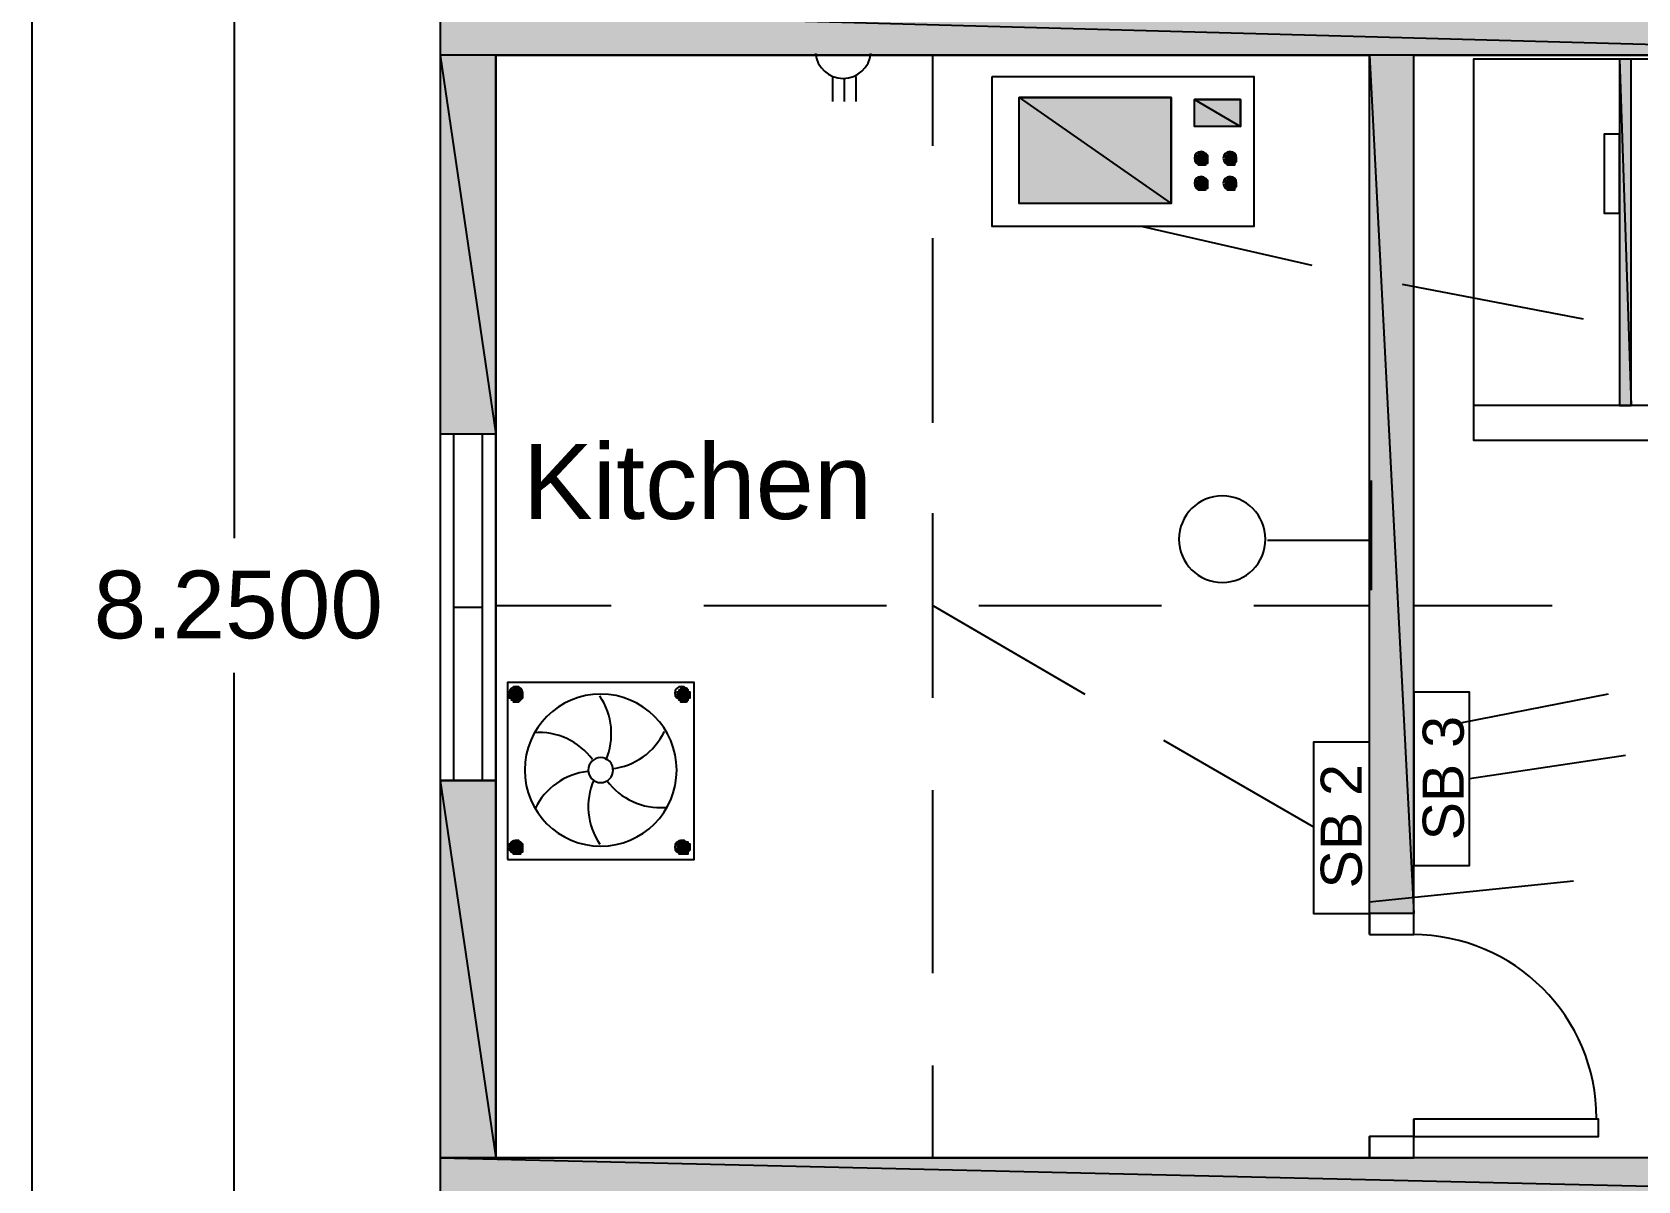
# Model space of a CAD drawing. Header units: millimetres. Extents: x 68 to 342, y 10 to 204.
# Drawn here: x 68.19 to 103.52, y 44.83 to 70.1 of the extents above; entities that cross this region are included whole.
import ezdxf

# ---------------------------------------------------------------- set-up
doc = ezdxf.new("R2010")
doc.units = ezdxf.units.MM
doc.styles.add('Arial$001H0', font='arial.ttf')

msp = doc.modelspace()

# ---------------------------------------------------------------- hatches: boundary and pattern name
at = {"true_color": 0x000008}
h = msp.add_hatch(color=8, dxfattribs=at)
h.paths.add_polyline_path([(112.513, 70.567), (77.164, 70.567), (112.513, 69.593)])
h.paths.add_polyline_path([(77.164, 70.567), (112.513, 69.593), (77.164, 69.593)])
h = msp.add_hatch(color=8, dxfattribs=at)
h.paths.add_polyline_path([(78.392, 69.593), (77.164, 69.593), (78.392, 61.254)])
h.paths.add_polyline_path([(77.164, 69.593), (78.392, 61.254), (77.164, 61.254)])
h = msp.add_hatch(color=8, dxfattribs=at)
h.paths.add_polyline_path([(98.585, 69.593), (97.611, 69.593), (98.585, 50.713)])
h.paths.add_polyline_path([(97.611, 69.593), (98.585, 50.713), (97.611, 50.713)])
at = {"true_color": 0x000007}
h = msp.add_hatch(color=7, dxfattribs=at)
h.paths.add_polyline_path([(103.369, 69.509), (103.115, 69.509), (103.369, 61.889)])
h.paths.add_polyline_path([(103.115, 69.509), (103.369, 61.889), (103.115, 61.889)])
h = msp.add_hatch(color=7, dxfattribs=at)
h.paths.add_polyline_path([(93.251, 68.662), (89.907, 68.662), (93.251, 66.334)])
h.paths.add_polyline_path([(89.907, 68.662), (93.251, 66.334), (89.907, 66.334)])
h = msp.add_hatch(color=7, dxfattribs=at)
h.paths.add_polyline_path([(94.775, 68.62), (93.759, 68.62), (94.775, 68.027)])
h.paths.add_polyline_path([(93.759, 68.62), (94.775, 68.027), (93.759, 68.027)])
h = msp.add_hatch(color=7, dxfattribs=at)
h.paths.add_polyline_path([(94.013, 67.392), (93.844, 67.392), (94.055, 67.392)])
h.paths.add_polyline_path([(93.844, 67.392), (94.055, 67.392), (93.801, 67.392)])
h = msp.add_hatch(color=7, dxfattribs=at)
h.paths.add_polyline_path([(94.055, 67.392), (93.801, 67.392), (94.055, 67.35)])
h.paths.add_polyline_path([(93.801, 67.392), (94.055, 67.35), (93.801, 67.35)])
h = msp.add_hatch(color=7, dxfattribs=at)
h.paths.add_polyline_path([(94.055, 67.35), (93.801, 67.35), (94.055, 67.307)])
h.paths.add_polyline_path([(93.801, 67.35), (94.055, 67.307), (93.801, 67.307)])
h = msp.add_hatch(color=7, dxfattribs=at)
h.paths.add_polyline_path([(94.055, 67.307), (93.801, 67.307), (94.055, 67.265)])
h.paths.add_polyline_path([(93.801, 67.307), (94.055, 67.265), (93.801, 67.265)])
h = msp.add_hatch(color=7, dxfattribs=at)
h.paths.add_polyline_path([(94.055, 67.265), (93.801, 67.265), (94.055, 67.223)])
h.paths.add_polyline_path([(93.801, 67.265), (94.055, 67.223), (93.801, 67.223)])
h = msp.add_hatch(color=7, dxfattribs=at)
h.paths.add_polyline_path([(94.055, 67.223), (93.801, 67.223), (94.013, 67.223)])
h.paths.add_polyline_path([(93.801, 67.223), (94.013, 67.223), (93.844, 67.223)])
h = msp.add_hatch(color=7, dxfattribs=at)
h.paths.add_polyline_path([(93.971, 67.434), (93.886, 67.434)])
h.paths.add_polyline_path([(93.886, 67.434), (93.971, 67.434), (93.844, 67.434)])
h = msp.add_hatch(color=7, dxfattribs=at)
h.paths.add_polyline_path([(93.971, 67.434), (93.844, 67.434), (94.013, 67.392)])
h.paths.add_polyline_path([(93.844, 67.434), (94.013, 67.392), (93.844, 67.392)])
h = msp.add_hatch(color=7, dxfattribs=at)
h.paths.add_polyline_path([(94.013, 67.223), (93.844, 67.223), (94.013, 67.18)])
h.paths.add_polyline_path([(93.844, 67.223), (94.013, 67.18), (93.844, 67.18)])
h = msp.add_hatch(color=7, dxfattribs=at)
h.paths.add_polyline_path([(93.971, 67.18), (93.844, 67.18)])
h.paths.add_polyline_path([(93.971, 67.18), (93.844, 67.18), (94.013, 67.18)])
h = msp.add_hatch(color=7, dxfattribs=at)
h.paths.add_polyline_path([(93.971, 67.18), (93.844, 67.18)])
h.paths.add_polyline_path([(93.844, 67.18), (93.971, 67.18), (93.886, 67.18)])
h = msp.add_hatch(color=7, dxfattribs=at)
h.paths.add_polyline_path([(93.971, 67.434), (93.928, 67.434)])
h.paths.add_polyline_path([(93.928, 67.434), (93.971, 67.434), (93.886, 67.434)])
h = msp.add_hatch(color=7, dxfattribs=at)
h.paths.add_polyline_path([(93.928, 67.18), (93.886, 67.18)])
h.paths.add_polyline_path([(93.928, 67.18), (93.886, 67.18), (93.971, 67.18)])
h = msp.add_hatch(color=7, dxfattribs=at)
h.paths.add_polyline_path([(94.648, 67.392), (94.479, 67.392)])
h.paths.add_polyline_path([(94.479, 67.392), (94.648, 67.392), (94.436, 67.392)])
h = msp.add_hatch(color=7, dxfattribs=at)
h.paths.add_polyline_path([(94.648, 67.392), (94.436, 67.392), (94.69, 67.35)])
h.paths.add_polyline_path([(94.436, 67.392), (94.69, 67.35), (94.436, 67.35)])
h = msp.add_hatch(color=7, dxfattribs=at)
h.paths.add_polyline_path([(94.69, 67.35), (94.436, 67.35), (94.69, 67.307)])
h.paths.add_polyline_path([(94.436, 67.35), (94.69, 67.307), (94.436, 67.307)])
h = msp.add_hatch(color=7, dxfattribs=at)
h.paths.add_polyline_path([(94.69, 67.307), (94.436, 67.307), (94.69, 67.265)])
h.paths.add_polyline_path([(94.436, 67.307), (94.69, 67.265), (94.436, 67.265)])
h = msp.add_hatch(color=7, dxfattribs=at)
h.paths.add_polyline_path([(94.69, 67.265), (94.436, 67.265), (94.648, 67.223)])
h.paths.add_polyline_path([(94.436, 67.265), (94.648, 67.223), (94.436, 67.223)])
h = msp.add_hatch(color=7, dxfattribs=at)
h.paths.add_polyline_path([(94.648, 67.223), (94.436, 67.223), (94.648, 67.18)])
h.paths.add_polyline_path([(94.436, 67.223), (94.648, 67.18), (94.479, 67.18)])
h = msp.add_hatch(color=7, dxfattribs=at)
h.paths.add_polyline_path([(94.606, 67.434), (94.521, 67.434)])
h.paths.add_polyline_path([(94.521, 67.434), (94.606, 67.434), (94.479, 67.434)])
h = msp.add_hatch(color=7, dxfattribs=at)
h.paths.add_polyline_path([(94.606, 67.434), (94.479, 67.434), (94.648, 67.392)])
h.paths.add_polyline_path([(94.479, 67.434), (94.648, 67.392), (94.479, 67.392)])
h = msp.add_hatch(color=7, dxfattribs=at)
h.paths.add_polyline_path([(94.606, 67.18), (94.479, 67.18)])
h.paths.add_polyline_path([(94.606, 67.18), (94.479, 67.18), (94.648, 67.18)])
h = msp.add_hatch(color=7, dxfattribs=at)
h.paths.add_polyline_path([(94.606, 67.18), (94.479, 67.18)])
h.paths.add_polyline_path([(94.479, 67.18), (94.606, 67.18), (94.521, 67.18)])
h = msp.add_hatch(color=7, dxfattribs=at)
h.paths.add_polyline_path([(94.606, 67.434), (94.521, 67.434)])
h.paths.add_polyline_path([(94.606, 67.434), (94.521, 67.434), (94.563, 67.434)])
h = msp.add_hatch(color=7, dxfattribs=at)
h.paths.add_polyline_path([(94.563, 67.18), (94.521, 67.18)])
h.paths.add_polyline_path([(94.563, 67.18), (94.521, 67.18), (94.606, 67.18)])
h = msp.add_hatch(color=7, dxfattribs=at)
h.paths.add_polyline_path([(94.013, 66.842), (93.844, 66.842), (94.055, 66.842)])
h.paths.add_polyline_path([(93.844, 66.842), (94.055, 66.842), (93.801, 66.842)])
h = msp.add_hatch(color=7, dxfattribs=at)
h.paths.add_polyline_path([(94.055, 66.842), (93.801, 66.842), (94.055, 66.799)])
h.paths.add_polyline_path([(93.801, 66.842), (94.055, 66.799), (93.801, 66.799)])
h = msp.add_hatch(color=7, dxfattribs=at)
h.paths.add_polyline_path([(94.055, 66.799), (93.801, 66.799), (94.055, 66.757)])
h.paths.add_polyline_path([(93.801, 66.799), (94.055, 66.757), (93.801, 66.757)])
h = msp.add_hatch(color=7, dxfattribs=at)
h.paths.add_polyline_path([(93.971, 66.884), (93.886, 66.884)])
h.paths.add_polyline_path([(93.886, 66.884), (93.971, 66.884), (93.844, 66.884)])
h = msp.add_hatch(color=7, dxfattribs=at)
h.paths.add_polyline_path([(93.971, 66.884), (93.844, 66.884), (94.013, 66.842)])
h.paths.add_polyline_path([(93.844, 66.884), (94.013, 66.842), (93.844, 66.842)])
h = msp.add_hatch(color=7, dxfattribs=at)
h.paths.add_polyline_path([(93.971, 66.884), (93.928, 66.884)])
h.paths.add_polyline_path([(93.928, 66.884), (93.971, 66.884), (93.886, 66.884)])
h = msp.add_hatch(color=7, dxfattribs=at)
h.paths.add_polyline_path([(94.648, 66.842), (94.479, 66.842)])
h.paths.add_polyline_path([(94.479, 66.842), (94.648, 66.842), (94.436, 66.842)])
h = msp.add_hatch(color=7, dxfattribs=at)
h.paths.add_polyline_path([(94.648, 66.842), (94.436, 66.842), (94.69, 66.799)])
h.paths.add_polyline_path([(94.436, 66.842), (94.69, 66.799), (94.436, 66.799)])
h = msp.add_hatch(color=7, dxfattribs=at)
h.paths.add_polyline_path([(94.69, 66.799), (94.436, 66.799), (94.69, 66.757)])
h.paths.add_polyline_path([(94.436, 66.799), (94.69, 66.757), (94.436, 66.757)])
h = msp.add_hatch(color=7, dxfattribs=at)
h.paths.add_polyline_path([(94.606, 66.884), (94.521, 66.884)])
h.paths.add_polyline_path([(94.521, 66.884), (94.606, 66.884), (94.479, 66.884)])
h = msp.add_hatch(color=7, dxfattribs=at)
h.paths.add_polyline_path([(94.606, 66.884), (94.479, 66.884), (94.648, 66.842)])
h.paths.add_polyline_path([(94.479, 66.884), (94.648, 66.842), (94.479, 66.842)])
h = msp.add_hatch(color=7, dxfattribs=at)
h.paths.add_polyline_path([(94.606, 66.884), (94.521, 66.884)])
h.paths.add_polyline_path([(94.606, 66.884), (94.521, 66.884), (94.563, 66.884)])
h = msp.add_hatch(color=7, dxfattribs=at)
h.paths.add_polyline_path([(94.055, 66.757), (93.801, 66.757), (94.055, 66.715)])
h.paths.add_polyline_path([(93.801, 66.757), (94.055, 66.715), (93.801, 66.715)])
h = msp.add_hatch(color=7, dxfattribs=at)
h.paths.add_polyline_path([(94.055, 66.715), (93.801, 66.715), (94.055, 66.672)])
h.paths.add_polyline_path([(93.801, 66.715), (94.055, 66.672), (93.801, 66.672)])
h = msp.add_hatch(color=7, dxfattribs=at)
h.paths.add_polyline_path([(94.055, 66.672), (93.801, 66.672), (94.013, 66.672)])
h.paths.add_polyline_path([(93.801, 66.672), (94.013, 66.672), (93.844, 66.672)])
h = msp.add_hatch(color=7, dxfattribs=at)
h.paths.add_polyline_path([(94.013, 66.672), (93.844, 66.672), (94.013, 66.63)])
h.paths.add_polyline_path([(93.844, 66.672), (94.013, 66.63), (93.844, 66.63)])
h = msp.add_hatch(color=7, dxfattribs=at)
h.paths.add_polyline_path([(93.971, 66.63), (93.844, 66.63)])
h.paths.add_polyline_path([(93.971, 66.63), (93.844, 66.63), (94.013, 66.63)])
h = msp.add_hatch(color=7, dxfattribs=at)
h.paths.add_polyline_path([(93.971, 66.63), (93.844, 66.63)])
h.paths.add_polyline_path([(93.844, 66.63), (93.971, 66.63), (93.886, 66.63)])
h = msp.add_hatch(color=7, dxfattribs=at)
h.paths.add_polyline_path([(93.928, 66.63), (93.886, 66.63)])
h.paths.add_polyline_path([(93.928, 66.63), (93.886, 66.63), (93.971, 66.63)])
h = msp.add_hatch(color=7, dxfattribs=at)
h.paths.add_polyline_path([(94.69, 66.757), (94.436, 66.757), (94.69, 66.715)])
h.paths.add_polyline_path([(94.436, 66.757), (94.69, 66.715), (94.436, 66.715)])
h = msp.add_hatch(color=7, dxfattribs=at)
h.paths.add_polyline_path([(94.69, 66.715), (94.436, 66.715), (94.648, 66.672)])
h.paths.add_polyline_path([(94.436, 66.715), (94.648, 66.672), (94.436, 66.672)])
h = msp.add_hatch(color=7, dxfattribs=at)
h.paths.add_polyline_path([(94.648, 66.672), (94.436, 66.672), (94.648, 66.63)])
h.paths.add_polyline_path([(94.436, 66.672), (94.648, 66.63), (94.479, 66.63)])
h = msp.add_hatch(color=7, dxfattribs=at)
h.paths.add_polyline_path([(94.606, 66.63), (94.479, 66.63)])
h.paths.add_polyline_path([(94.606, 66.63), (94.479, 66.63), (94.648, 66.63)])
h = msp.add_hatch(color=7, dxfattribs=at)
h.paths.add_polyline_path([(94.606, 66.63), (94.479, 66.63)])
h.paths.add_polyline_path([(94.479, 66.63), (94.606, 66.63), (94.521, 66.63)])
h = msp.add_hatch(color=7, dxfattribs=at)
h.paths.add_polyline_path([(94.563, 66.63), (94.521, 66.63)])
h.paths.add_polyline_path([(94.563, 66.63), (94.521, 66.63), (94.606, 66.63)])
at = {"true_color": 0x939598}
h = msp.add_hatch(color=252, dxfattribs=at)
h.paths.add_polyline_path([(78.985, 55.581), (78.731, 55.581)])
h.paths.add_polyline_path([(78.731, 55.581), (78.985, 55.581), (78.688, 55.581)])
h = msp.add_hatch(color=252, dxfattribs=at)
h.paths.add_polyline_path([(78.985, 55.581), (78.688, 55.581), (78.985, 55.539)])
h.paths.add_polyline_path([(78.688, 55.581), (78.985, 55.539), (78.688, 55.539)])
h = msp.add_hatch(color=252, dxfattribs=at)
h.paths.add_polyline_path([(78.985, 55.539), (78.688, 55.539), (78.985, 55.496)])
h.paths.add_polyline_path([(78.688, 55.539), (78.985, 55.496), (78.688, 55.496)])
h = msp.add_hatch(color=252, dxfattribs=at)
h.paths.add_polyline_path([(78.985, 55.496), (78.688, 55.496), (78.985, 55.454)])
h.paths.add_polyline_path([(78.688, 55.496), (78.985, 55.454), (78.688, 55.454)])
h = msp.add_hatch(color=252, dxfattribs=at)
h.paths.add_polyline_path([(78.942, 55.623), (78.773, 55.623)])
h.paths.add_polyline_path([(78.773, 55.623), (78.942, 55.623), (78.731, 55.623)])
h = msp.add_hatch(color=252, dxfattribs=at)
h.paths.add_polyline_path([(78.942, 55.623), (78.731, 55.623), (78.985, 55.581)])
h.paths.add_polyline_path([(78.731, 55.623), (78.985, 55.581), (78.731, 55.581)])
h = msp.add_hatch(color=252, dxfattribs=at)
h.paths.add_polyline_path([(78.9, 55.666), (78.815, 55.666)])
h.paths.add_polyline_path([(78.815, 55.666), (78.9, 55.666), (78.773, 55.666)])
h = msp.add_hatch(color=252, dxfattribs=at)
h.paths.add_polyline_path([(78.9, 55.666), (78.773, 55.666), (78.942, 55.623)])
h.paths.add_polyline_path([(78.773, 55.666), (78.942, 55.623), (78.773, 55.623)])
h = msp.add_hatch(color=252, dxfattribs=at)
h.paths.add_polyline_path([(78.9, 55.666), (78.815, 55.666)])
h.paths.add_polyline_path([(78.9, 55.666), (78.815, 55.666), (78.858, 55.666)])
h = msp.add_hatch(color=252, dxfattribs=at)
h.paths.add_polyline_path([(82.625, 55.623), (82.414, 55.623), (82.625, 55.581)])
h.paths.add_polyline_path([(82.414, 55.623), (82.625, 55.581), (82.371, 55.581)])
h = msp.add_hatch(color=252, dxfattribs=at)
h.paths.add_polyline_path([(82.668, 55.581), (82.371, 55.581)])
h.paths.add_polyline_path([(82.668, 55.581), (82.371, 55.581), (82.625, 55.581)])
h = msp.add_hatch(color=252, dxfattribs=at)
h.paths.add_polyline_path([(82.668, 55.581), (82.371, 55.581), (82.668, 55.539)])
h.paths.add_polyline_path([(82.371, 55.581), (82.668, 55.539), (82.371, 55.539)])
h = msp.add_hatch(color=252, dxfattribs=at)
h.paths.add_polyline_path([(82.668, 55.539), (82.371, 55.539), (82.668, 55.496)])
h.paths.add_polyline_path([(82.371, 55.539), (82.668, 55.496), (82.371, 55.496)])
h = msp.add_hatch(color=252, dxfattribs=at)
h.paths.add_polyline_path([(82.668, 55.496), (82.371, 55.496), (82.668, 55.454)])
h.paths.add_polyline_path([(82.371, 55.496), (82.668, 55.454), (82.371, 55.454)])
h = msp.add_hatch(color=252, dxfattribs=at)
h.paths.add_polyline_path([(82.583, 55.666), (82.456, 55.666), (82.625, 55.623)])
h.paths.add_polyline_path([(82.456, 55.666), (82.625, 55.623), (82.414, 55.623)])
h = msp.add_hatch(color=252, dxfattribs=at)
h.paths.add_polyline_path([(82.541, 55.666), (82.498, 55.666)])
h.paths.add_polyline_path([(82.498, 55.666), (82.541, 55.666), (82.456, 55.666)])
h = msp.add_hatch(color=252, dxfattribs=at)
h.paths.add_polyline_path([(82.583, 55.666), (82.456, 55.666)])
h.paths.add_polyline_path([(82.583, 55.666), (82.456, 55.666), (82.541, 55.666)])
h = msp.add_hatch(color=252, dxfattribs=at)
h.paths.add_polyline_path([(78.985, 55.454), (78.688, 55.454)])
h.paths.add_polyline_path([(78.688, 55.454), (78.985, 55.454), (78.731, 55.454)])
h = msp.add_hatch(color=252, dxfattribs=at)
h.paths.add_polyline_path([(78.985, 55.454), (78.731, 55.454), (78.942, 55.412)])
h.paths.add_polyline_path([(78.731, 55.454), (78.942, 55.412), (78.731, 55.412)])
h = msp.add_hatch(color=252, dxfattribs=at)
h.paths.add_polyline_path([(78.942, 55.412), (78.731, 55.412)])
h.paths.add_polyline_path([(78.731, 55.412), (78.942, 55.412), (78.773, 55.412)])
h = msp.add_hatch(color=252, dxfattribs=at)
h.paths.add_polyline_path([(78.942, 55.412), (78.773, 55.412), (78.9, 55.369)])
h.paths.add_polyline_path([(78.773, 55.412), (78.9, 55.369), (78.773, 55.369)])
h = msp.add_hatch(color=252, dxfattribs=at)
h.paths.add_polyline_path([(78.9, 55.369), (78.773, 55.369)])
h.paths.add_polyline_path([(78.773, 55.369), (78.9, 55.369), (78.815, 55.369)])
h = msp.add_hatch(color=252, dxfattribs=at)
h.paths.add_polyline_path([(78.858, 55.369), (78.815, 55.369)])
h.paths.add_polyline_path([(78.858, 55.369), (78.815, 55.369), (78.9, 55.369)])
h = msp.add_hatch(color=252, dxfattribs=at)
h.paths.add_polyline_path([(82.625, 55.454), (82.371, 55.454)])
h.paths.add_polyline_path([(82.625, 55.454), (82.371, 55.454), (82.668, 55.454)])
h = msp.add_hatch(color=252, dxfattribs=at)
h.paths.add_polyline_path([(82.625, 55.454), (82.371, 55.454), (82.625, 55.412)])
h.paths.add_polyline_path([(82.371, 55.454), (82.625, 55.412), (82.414, 55.412)])
h = msp.add_hatch(color=252, dxfattribs=at)
h.paths.add_polyline_path([(82.625, 55.412), (82.414, 55.412), (82.583, 55.369)])
h.paths.add_polyline_path([(82.414, 55.412), (82.583, 55.369), (82.456, 55.369)])
h = msp.add_hatch(color=252, dxfattribs=at)
h.paths.add_polyline_path([(82.541, 55.369), (82.456, 55.369)])
h.paths.add_polyline_path([(82.541, 55.369), (82.456, 55.369), (82.583, 55.369)])
h = msp.add_hatch(color=252, dxfattribs=at)
h.paths.add_polyline_path([(82.541, 55.369), (82.456, 55.369)])
h.paths.add_polyline_path([(82.456, 55.369), (82.541, 55.369), (82.498, 55.369)])
at = {"true_color": 0x000008}
h = msp.add_hatch(color=8, dxfattribs=at)
h.paths.add_polyline_path([(78.392, 53.634), (77.164, 53.634), (78.392, 45.336)])
h.paths.add_polyline_path([(77.164, 53.634), (78.392, 45.336), (77.164, 45.336)])
at = {"true_color": 0x939598}
h = msp.add_hatch(color=252, dxfattribs=at)
h.paths.add_polyline_path([(78.9, 52.321), (78.815, 52.321), (78.9, 52.279)])
h.paths.add_polyline_path([(78.815, 52.321), (78.9, 52.279), (78.773, 52.279)])
h = msp.add_hatch(color=252, dxfattribs=at)
h.paths.add_polyline_path([(78.9, 52.321), (78.815, 52.321)])
h.paths.add_polyline_path([(78.9, 52.321), (78.815, 52.321), (78.858, 52.321)])
h = msp.add_hatch(color=252, dxfattribs=at)
h.paths.add_polyline_path([(82.541, 52.321), (82.498, 52.321)])
h.paths.add_polyline_path([(82.498, 52.321), (82.541, 52.321), (82.456, 52.321)])
h = msp.add_hatch(color=252, dxfattribs=at)
h.paths.add_polyline_path([(82.541, 52.321), (82.456, 52.321), (82.583, 52.279)])
h.paths.add_polyline_path([(82.456, 52.321), (82.583, 52.279), (82.456, 52.279)])
h = msp.add_hatch(color=252, dxfattribs=at)
h.paths.add_polyline_path([(78.985, 52.237), (78.731, 52.237)])
h.paths.add_polyline_path([(78.731, 52.237), (78.985, 52.237), (78.688, 52.237)])
h = msp.add_hatch(color=252, dxfattribs=at)
h.paths.add_polyline_path([(78.985, 52.237), (78.688, 52.237), (78.985, 52.194)])
h.paths.add_polyline_path([(78.688, 52.237), (78.985, 52.194), (78.688, 52.194)])
h = msp.add_hatch(color=252, dxfattribs=at)
h.paths.add_polyline_path([(78.985, 52.194), (78.688, 52.194), (78.985, 52.152)])
h.paths.add_polyline_path([(78.688, 52.194), (78.985, 52.152), (78.688, 52.152)])
h = msp.add_hatch(color=252, dxfattribs=at)
h.paths.add_polyline_path([(78.985, 52.152), (78.688, 52.152), (78.985, 52.11)])
h.paths.add_polyline_path([(78.688, 52.152), (78.985, 52.11), (78.688, 52.11)])
h = msp.add_hatch(color=252, dxfattribs=at)
h.paths.add_polyline_path([(78.985, 52.11), (78.688, 52.11), (78.985, 52.067)])
h.paths.add_polyline_path([(78.688, 52.11), (78.985, 52.067), (78.731, 52.067)])
h = msp.add_hatch(color=252, dxfattribs=at)
h.paths.add_polyline_path([(78.942, 52.279), (78.773, 52.279)])
h.paths.add_polyline_path([(78.773, 52.279), (78.942, 52.279), (78.731, 52.279)])
h = msp.add_hatch(color=252, dxfattribs=at)
h.paths.add_polyline_path([(78.942, 52.279), (78.731, 52.279), (78.985, 52.237)])
h.paths.add_polyline_path([(78.731, 52.279), (78.985, 52.237), (78.731, 52.237)])
h = msp.add_hatch(color=252, dxfattribs=at)
h.paths.add_polyline_path([(78.942, 52.067), (78.731, 52.067)])
h.paths.add_polyline_path([(78.942, 52.067), (78.731, 52.067), (78.985, 52.067)])
h = msp.add_hatch(color=252, dxfattribs=at)
h.paths.add_polyline_path([(78.942, 52.067), (78.731, 52.067), (78.942, 52.025)])
h.paths.add_polyline_path([(78.731, 52.067), (78.942, 52.025), (78.773, 52.025)])
h = msp.add_hatch(color=252, dxfattribs=at)
h.paths.add_polyline_path([(78.942, 52.279), (78.773, 52.279)])
h.paths.add_polyline_path([(78.942, 52.279), (78.773, 52.279), (78.9, 52.279)])
h = msp.add_hatch(color=252, dxfattribs=at)
h.paths.add_polyline_path([(78.9, 52.025), (78.773, 52.025)])
h.paths.add_polyline_path([(78.9, 52.025), (78.773, 52.025), (78.942, 52.025)])
h = msp.add_hatch(color=252, dxfattribs=at)
h.paths.add_polyline_path([(78.9, 52.025), (78.773, 52.025)])
h.paths.add_polyline_path([(78.773, 52.025), (78.9, 52.025), (78.815, 52.025)])
h = msp.add_hatch(color=252, dxfattribs=at)
h.paths.add_polyline_path([(78.858, 52.025), (78.815, 52.025)])
h.paths.add_polyline_path([(78.858, 52.025), (78.815, 52.025), (78.9, 52.025)])
h = msp.add_hatch(color=252, dxfattribs=at)
h.paths.add_polyline_path([(82.625, 52.279), (82.414, 52.279), (82.625, 52.237)])
h.paths.add_polyline_path([(82.414, 52.279), (82.625, 52.237), (82.371, 52.237)])
h = msp.add_hatch(color=252, dxfattribs=at)
h.paths.add_polyline_path([(82.668, 52.237), (82.371, 52.237)])
h.paths.add_polyline_path([(82.668, 52.237), (82.371, 52.237), (82.625, 52.237)])
h = msp.add_hatch(color=252, dxfattribs=at)
h.paths.add_polyline_path([(82.668, 52.237), (82.371, 52.237), (82.668, 52.194)])
h.paths.add_polyline_path([(82.371, 52.237), (82.668, 52.194), (82.371, 52.194)])
h = msp.add_hatch(color=252, dxfattribs=at)
h.paths.add_polyline_path([(82.668, 52.194), (82.371, 52.194), (82.668, 52.152)])
h.paths.add_polyline_path([(82.371, 52.194), (82.668, 52.152), (82.371, 52.152)])
h = msp.add_hatch(color=252, dxfattribs=at)
h.paths.add_polyline_path([(82.668, 52.152), (82.371, 52.152), (82.668, 52.11)])
h.paths.add_polyline_path([(82.371, 52.152), (82.668, 52.11), (82.371, 52.11)])
h = msp.add_hatch(color=252, dxfattribs=at)
h.paths.add_polyline_path([(82.668, 52.11), (82.371, 52.11), (82.625, 52.067)])
h.paths.add_polyline_path([(82.371, 52.11), (82.625, 52.067), (82.371, 52.067)])
h = msp.add_hatch(color=252, dxfattribs=at)
h.paths.add_polyline_path([(82.625, 52.067), (82.371, 52.067)])
h.paths.add_polyline_path([(82.371, 52.067), (82.625, 52.067), (82.414, 52.067)])
h = msp.add_hatch(color=252, dxfattribs=at)
h.paths.add_polyline_path([(82.583, 52.279), (82.456, 52.279), (82.625, 52.279)])
h.paths.add_polyline_path([(82.456, 52.279), (82.625, 52.279), (82.414, 52.279)])
h = msp.add_hatch(color=252, dxfattribs=at)
h.paths.add_polyline_path([(82.625, 52.067), (82.414, 52.067), (82.625, 52.025)])
h.paths.add_polyline_path([(82.414, 52.067), (82.625, 52.025), (82.414, 52.025)])
h = msp.add_hatch(color=252, dxfattribs=at)
h.paths.add_polyline_path([(82.625, 52.025), (82.414, 52.025), (82.583, 52.025)])
h.paths.add_polyline_path([(82.414, 52.025), (82.583, 52.025), (82.456, 52.025)])
h = msp.add_hatch(color=252, dxfattribs=at)
h.paths.add_polyline_path([(82.541, 52.025), (82.456, 52.025)])
h.paths.add_polyline_path([(82.541, 52.025), (82.456, 52.025), (82.583, 52.025)])
h = msp.add_hatch(color=252, dxfattribs=at)
h.paths.add_polyline_path([(82.541, 52.025), (82.456, 52.025)])
h.paths.add_polyline_path([(82.456, 52.025), (82.541, 52.025), (82.498, 52.025)])
at = {"true_color": 0x000008}
h = msp.add_hatch(color=8, dxfattribs=at)
h.paths.add_polyline_path([(118.82, 45.336), (77.164, 45.336), (118.82, 44.363)])
h.paths.add_polyline_path([(77.164, 45.336), (118.82, 44.363), (77.164, 44.363)])

# ---------------------------------------------------------------- linework, layer by layer
at = {"color": 7, "linetype": 'Continuous', "lineweight": 25, "true_color": 0x000007}
for p, q in [((72.635, 97.66), (72.635, 58.968)), ((78.392, 69.593), (78.392, 45.336)), ((78.392, 69.593), (97.611, 69.593)), ((85.123, 69.593), (86.986, 69.593)), ((98.585, 69.593), (112.936, 69.593)), ((98.585, 50.247), (98.585, 69.593)), ((85.8, 69.128), (85.8, 68.577)), ((86.054, 69.085), (86.054, 68.577)), ((86.308, 69.128), (86.308, 68.577)), ((104.766, 61.889), (99.897, 61.889)), ((97.654, 57.825), (97.654, 60.238)), ((95.368, 58.925), (97.654, 58.925)), ((72.635, 17.312), (72.635, 56.004)), ((98.585, 45.336), (98.585, 46.183)), ((97.611, 45.336), (97.611, 45.802)), ((97.611, 45.336), (78.392, 45.336)), ((78.392, 45.336), (97.611, 45.336)), ((118.82, 45.336), (98.585, 45.336))]:
    msp.add_line(p, q, dxfattribs=at)
at = {"color": 5, "linetype": 'Continuous', "lineweight": 25, "true_color": 0x000005}
for p, q in [((88.002, 67.604), (88.002, 69.593)), ((88.002, 61.508), (88.002, 65.572)), ((88.002, 55.454), (88.002, 59.518)), ((78.392, 57.486), (80.932, 57.486)), ((82.964, 57.486), (86.986, 57.486)), ((88.002, 57.486), (91.346, 55.539)), ((89.018, 57.486), (93.039, 57.486)), ((95.071, 57.486), (97.611, 57.486)), ((98.585, 57.486), (101.633, 57.486)), ((93.082, 54.523), (96.384, 52.618)), ((103.242, 54.184), (99.813, 53.676)), ((88.002, 49.4), (88.002, 53.422)), ((88.002, 45.336), (88.002, 47.368))]:
    msp.add_line(p, q, dxfattribs=at)
at = {"color": 1, "linetype": 'Continuous', "lineweight": 25, "true_color": 0x000001}
for p, q in [((92.616, 65.826), (96.341, 64.979)), ((98.331, 64.556), (102.31, 63.794)), ((102.861, 55.539), (99.643, 54.904)), ((97.611, 50.967), (102.099, 51.432))]:
    msp.add_line(p, q, dxfattribs=at)
at = {"color": 3, "linetype": 'Continuous', "lineweight": 25, "true_color": 0x000003}
for p, q in [((77.461, 61.254), (77.461, 53.634)), ((78.096, 53.634), (78.096, 61.254)), ((78.096, 57.444), (77.461, 57.444))]:
    msp.add_line(p, q, dxfattribs=at)
at = {"color": 7, "linetype": 'Continuous', "lineweight": 25, "true_color": 0x000007}
for points in [[(68.19, 203.663), (303.309, 203.663), (303.309, 10.03), (68.19, 10.03)], [(104.766, 69.509), (99.897, 69.509), (99.897, 61.127), (104.766, 61.127)], [(103.369, 69.509), (103.115, 69.509), (103.115, 61.889), (103.369, 61.889)], [(89.314, 69.128), (95.071, 69.128), (95.071, 65.826), (89.314, 65.826)], [(89.907, 68.662), (93.251, 68.662), (93.251, 66.334), (89.907, 66.334)], [(93.759, 68.62), (94.775, 68.62), (94.775, 68.027), (93.759, 68.027)], [(103.115, 67.858), (102.776, 67.858), (102.776, 66.122), (103.115, 66.122)], [(78.646, 51.898), (82.752, 51.898), (82.752, 55.793), (78.646, 55.793)], [(98.585, 55.581), (98.585, 51.771), (99.813, 51.771), (99.813, 55.581)], [(97.611, 50.713), (97.611, 54.48), (96.384, 54.48), (96.384, 50.713)]]:
    msp.add_lwpolyline(points, close=True, dxfattribs=at)
for points in [[(176.648, 86.188), (176.648, 99.142), (77.164, 99.142), (77.164, 15.83), (176.648, 15.83), (176.648, 77.298)], [(97.611, 50.247), (97.611, 69.593), (78.392, 69.593), (78.392, 45.336)]]:
    msp.add_lwpolyline(points, dxfattribs=at)
at = {"color": 8, "linetype": 'Continuous', "lineweight": -2, "true_color": 0x000008}
for points in [[(112.513, 70.567), (77.164, 70.567), (112.513, 69.593)], [(78.392, 69.593), (77.164, 69.593), (78.392, 61.254)], [(98.585, 69.593), (97.611, 69.593), (98.585, 50.713)], [(78.392, 53.634), (77.164, 53.634), (78.392, 45.336)], [(118.82, 45.336), (77.164, 45.336), (118.82, 44.363)]]:
    msp.add_lwpolyline(points, close=True, dxfattribs=at)
for points in [[(77.164, 70.567), (112.513, 69.593), (77.164, 69.593)], [(77.164, 69.593), (78.392, 61.254), (77.164, 61.254)], [(97.611, 69.593), (98.585, 50.713), (97.611, 50.713)], [(77.164, 53.634), (78.392, 45.336), (77.164, 45.336)], [(77.164, 45.336), (118.82, 44.363), (77.164, 44.363)]]:
    msp.add_lwpolyline(points, dxfattribs=at)
at = {"color": 7, "linetype": 'Continuous', "lineweight": -2, "true_color": 0x000007}
for points in [[(103.369, 69.509), (103.115, 69.509), (103.369, 61.889)], [(93.251, 68.662), (89.907, 68.662), (93.251, 66.334)], [(94.775, 68.62), (93.759, 68.62), (94.775, 68.027)], [(94.055, 67.392), (93.801, 67.392), (94.055, 67.35)], [(93.801, 67.35), (94.055, 67.35), (94.055, 67.35)], [(94.055, 67.35), (93.801, 67.35), (94.055, 67.307)], [(94.055, 67.307), (93.801, 67.307), (94.055, 67.265)], [(93.801, 67.265), (94.055, 67.265), (94.055, 67.265)], [(94.055, 67.265), (93.801, 67.265), (94.055, 67.223)], [(94.055, 67.223), (93.801, 67.223), (94.013, 67.223)], [(93.971, 67.434), (93.844, 67.434), (94.013, 67.392)], [(93.844, 67.392), (94.013, 67.392), (94.013, 67.392)], [(94.013, 67.392), (93.844, 67.392), (94.055, 67.392)], [(94.013, 67.223), (93.844, 67.223), (94.013, 67.18)], [(93.971, 67.18), (93.971, 67.18), (93.844, 67.18)], [(93.971, 67.18), (93.844, 67.18)], [(93.971, 67.434), (93.886, 67.434)], [(93.928, 67.18), (93.928, 67.18), (93.886, 67.18)], [(93.971, 67.434), (93.928, 67.434)], [(94.436, 67.392), (94.648, 67.392), (94.648, 67.392)], [(94.648, 67.392), (94.436, 67.392), (94.69, 67.35)], [(94.436, 67.35), (94.69, 67.35), (94.69, 67.35)], [(94.69, 67.35), (94.436, 67.35), (94.69, 67.307)], [(94.69, 67.307), (94.436, 67.307), (94.69, 67.265)], [(94.436, 67.265), (94.69, 67.265), (94.69, 67.265)], [(94.69, 67.265), (94.436, 67.265), (94.648, 67.223)], [(94.436, 67.223), (94.648, 67.223), (94.648, 67.223)], [(94.648, 67.223), (94.436, 67.223), (94.648, 67.18)], [(94.606, 67.434), (94.479, 67.434), (94.648, 67.392)], [(94.648, 67.392), (94.479, 67.392)], [(94.606, 67.18), (94.606, 67.18), (94.479, 67.18)], [(94.606, 67.18), (94.479, 67.18)], [(94.606, 67.434), (94.606, 67.434), (94.521, 67.434)], [(94.606, 67.434), (94.521, 67.434)], [(94.563, 67.18), (94.563, 67.18), (94.521, 67.18)], [(94.055, 66.842), (93.801, 66.842), (94.055, 66.799)], [(94.055, 66.799), (93.801, 66.799), (94.055, 66.757)], [(93.971, 66.884), (93.844, 66.884), (94.013, 66.842)], [(93.844, 66.842), (94.013, 66.842), (94.013, 66.842)], [(94.013, 66.842), (93.844, 66.842), (94.055, 66.842)], [(93.971, 66.884), (93.886, 66.884)], [(93.971, 66.884), (93.928, 66.884)], [(94.436, 66.842), (94.648, 66.842), (94.648, 66.842)], [(94.648, 66.842), (94.436, 66.842), (94.69, 66.799)], [(94.69, 66.799), (94.436, 66.799), (94.69, 66.757)], [(94.606, 66.884), (94.479, 66.884), (94.648, 66.842)], [(94.648, 66.842), (94.479, 66.842)], [(94.606, 66.884), (94.606, 66.884), (94.521, 66.884)], [(94.606, 66.884), (94.521, 66.884)], [(93.801, 66.757), (94.055, 66.757), (94.055, 66.757)], [(94.055, 66.757), (93.801, 66.757), (94.055, 66.715)], [(93.801, 66.715), (94.055, 66.715), (94.055, 66.715)], [(94.055, 66.715), (93.801, 66.715), (94.055, 66.672)], [(94.055, 66.672), (93.801, 66.672), (94.013, 66.672)], [(94.013, 66.672), (93.844, 66.672), (94.013, 66.63)], [(93.971, 66.63), (93.971, 66.63), (93.844, 66.63)], [(93.971, 66.63), (93.844, 66.63)], [(93.928, 66.63), (93.928, 66.63), (93.886, 66.63)], [(94.436, 66.757), (94.69, 66.757), (94.69, 66.757)], [(94.69, 66.757), (94.436, 66.757), (94.69, 66.715)], [(94.436, 66.715), (94.69, 66.715), (94.69, 66.715)], [(94.69, 66.715), (94.436, 66.715), (94.648, 66.672)], [(94.436, 66.672), (94.648, 66.672), (94.648, 66.672)], [(94.648, 66.672), (94.436, 66.672), (94.648, 66.63)], [(94.606, 66.63), (94.606, 66.63), (94.479, 66.63)], [(94.606, 66.63), (94.479, 66.63)], [(94.563, 66.63), (94.563, 66.63), (94.521, 66.63)]]:
    msp.add_lwpolyline(points, close=True, dxfattribs=at)
for points in [[(103.115, 69.509), (103.369, 61.889), (103.115, 61.889)], [(89.907, 68.662), (93.251, 66.334), (89.907, 66.334)], [(93.759, 68.62), (94.775, 68.027), (93.759, 68.027)], [(93.844, 67.392), (94.055, 67.392), (93.801, 67.392)], [(93.801, 67.392), (94.055, 67.35), (93.801, 67.35)], [(94.055, 67.35), (94.055, 67.35), (93.801, 67.35)], [(93.801, 67.35), (94.055, 67.307), (93.801, 67.307)], [(93.801, 67.307), (94.055, 67.265), (93.801, 67.265)], [(94.055, 67.265), (94.055, 67.265), (93.801, 67.265)], [(93.801, 67.265), (94.055, 67.223), (93.801, 67.223)], [(93.801, 67.223), (94.013, 67.223), (93.844, 67.223)], [(93.886, 67.434), (93.971, 67.434), (93.844, 67.434)], [(93.844, 67.434), (94.013, 67.392), (93.844, 67.392)], [(94.013, 67.392), (94.013, 67.392), (93.844, 67.392)], [(93.844, 67.223), (94.013, 67.18), (93.844, 67.18)], [(93.971, 67.18), (93.844, 67.18), (94.013, 67.18)], [(93.844, 67.18), (93.971, 67.18), (93.886, 67.18)], [(93.928, 67.434), (93.971, 67.434), (93.886, 67.434)], [(93.928, 67.18), (93.886, 67.18), (93.971, 67.18)], [(94.479, 67.392), (94.648, 67.392), (94.436, 67.392)], [(94.648, 67.392), (94.648, 67.392), (94.436, 67.392)], [(94.436, 67.392), (94.69, 67.35), (94.436, 67.35)], [(94.69, 67.35), (94.69, 67.35), (94.436, 67.35)], [(94.436, 67.35), (94.69, 67.307), (94.436, 67.307)], [(94.436, 67.307), (94.69, 67.265), (94.436, 67.265)], [(94.69, 67.265), (94.69, 67.265), (94.436, 67.265)], [(94.436, 67.265), (94.648, 67.223), (94.436, 67.223)], [(94.648, 67.223), (94.648, 67.223), (94.436, 67.223)], [(94.436, 67.223), (94.648, 67.18), (94.479, 67.18)], [(94.521, 67.434), (94.606, 67.434), (94.479, 67.434)], [(94.479, 67.434), (94.648, 67.392), (94.479, 67.392)], [(94.606, 67.18), (94.479, 67.18), (94.648, 67.18)], [(94.479, 67.18), (94.606, 67.18), (94.521, 67.18)], [(94.606, 67.434), (94.521, 67.434), (94.563, 67.434)], [(94.563, 67.18), (94.521, 67.18), (94.606, 67.18)], [(93.844, 66.842), (94.055, 66.842), (93.801, 66.842)], [(93.801, 66.842), (94.055, 66.799), (93.801, 66.799)], [(93.801, 66.799), (94.055, 66.757), (93.801, 66.757)], [(93.886, 66.884), (93.971, 66.884), (93.844, 66.884)], [(93.844, 66.884), (94.013, 66.842), (93.844, 66.842)], [(94.013, 66.842), (94.013, 66.842), (93.844, 66.842)], [(93.928, 66.884), (93.971, 66.884), (93.886, 66.884)], [(94.479, 66.842), (94.648, 66.842), (94.436, 66.842)], [(94.648, 66.842), (94.648, 66.842), (94.436, 66.842)], [(94.436, 66.842), (94.69, 66.799), (94.436, 66.799)], [(94.436, 66.799), (94.69, 66.757), (94.436, 66.757)], [(94.521, 66.884), (94.606, 66.884), (94.479, 66.884)], [(94.479, 66.884), (94.648, 66.842), (94.479, 66.842)], [(94.606, 66.884), (94.521, 66.884), (94.563, 66.884)], [(94.055, 66.757), (94.055, 66.757), (93.801, 66.757)], [(93.801, 66.757), (94.055, 66.715), (93.801, 66.715)], [(94.055, 66.715), (94.055, 66.715), (93.801, 66.715)], [(93.801, 66.715), (94.055, 66.672), (93.801, 66.672)], [(93.801, 66.672), (94.013, 66.672), (93.844, 66.672)], [(93.844, 66.672), (94.013, 66.63), (93.844, 66.63)], [(93.971, 66.63), (93.844, 66.63), (94.013, 66.63)], [(93.844, 66.63), (93.971, 66.63), (93.886, 66.63)], [(93.928, 66.63), (93.886, 66.63), (93.971, 66.63)], [(94.69, 66.757), (94.69, 66.757), (94.436, 66.757)], [(94.436, 66.757), (94.69, 66.715), (94.436, 66.715)], [(94.69, 66.715), (94.69, 66.715), (94.436, 66.715)], [(94.436, 66.715), (94.648, 66.672), (94.436, 66.672)], [(94.648, 66.672), (94.648, 66.672), (94.436, 66.672)], [(94.436, 66.672), (94.648, 66.63), (94.479, 66.63)], [(94.606, 66.63), (94.479, 66.63), (94.648, 66.63)], [(94.479, 66.63), (94.606, 66.63), (94.521, 66.63)], [(94.563, 66.63), (94.521, 66.63), (94.606, 66.63)]]:
    msp.add_lwpolyline(points, dxfattribs=at)
at = {"color": 3, "linetype": 'Continuous', "lineweight": 25, "true_color": 0x000003}
for points in [[(77.164, 53.634), (78.392, 53.634), (78.392, 61.254)], [(78.392, 61.254), (77.164, 61.254), (77.164, 53.634)]]:
    msp.add_lwpolyline(points, dxfattribs=at)
at = {"color": 252, "linetype": 'Continuous', "lineweight": -2, "true_color": 0x939598}
for points in [[(78.731, 55.581), (78.985, 55.581), (78.688, 55.581)], [(78.688, 55.581), (78.985, 55.539), (78.688, 55.539)], [(78.985, 55.539), (78.985, 55.539), (78.688, 55.539)], [(78.688, 55.539), (78.985, 55.496), (78.688, 55.496)], [(78.688, 55.496), (78.985, 55.454), (78.688, 55.454)], [(78.773, 55.623), (78.942, 55.623), (78.731, 55.623)], [(78.731, 55.623), (78.985, 55.581), (78.731, 55.581)], [(78.815, 55.666), (78.9, 55.666), (78.773, 55.666)], [(78.773, 55.666), (78.942, 55.623), (78.773, 55.623)], [(78.9, 55.666), (78.815, 55.666), (78.858, 55.666)], [(82.414, 55.623), (82.625, 55.581), (82.371, 55.581)], [(82.668, 55.581), (82.371, 55.581), (82.625, 55.581)], [(82.371, 55.581), (82.668, 55.539), (82.371, 55.539)], [(82.668, 55.539), (82.668, 55.539), (82.371, 55.539)], [(82.371, 55.539), (82.668, 55.496), (82.371, 55.496)], [(82.371, 55.496), (82.668, 55.454), (82.371, 55.454)], [(82.456, 55.666), (82.625, 55.623), (82.414, 55.623)], [(82.625, 55.623), (82.625, 55.623), (82.414, 55.623)], [(82.498, 55.666), (82.541, 55.666), (82.456, 55.666)], [(82.583, 55.666), (82.456, 55.666), (82.541, 55.666)], [(78.688, 55.454), (78.985, 55.454), (78.731, 55.454)], [(78.731, 55.454), (78.942, 55.412), (78.731, 55.412)], [(78.731, 55.412), (78.942, 55.412), (78.773, 55.412)], [(78.773, 55.412), (78.9, 55.369), (78.773, 55.369)], [(78.773, 55.369), (78.9, 55.369), (78.815, 55.369)], [(78.858, 55.369), (78.815, 55.369), (78.9, 55.369)], [(82.625, 55.454), (82.371, 55.454), (82.668, 55.454)], [(82.371, 55.454), (82.625, 55.412), (82.414, 55.412)], [(82.625, 55.412), (82.625, 55.412), (82.414, 55.412)], [(82.414, 55.412), (82.583, 55.369), (82.456, 55.369)], [(82.541, 55.369), (82.456, 55.369), (82.583, 55.369)], [(82.456, 55.369), (82.541, 55.369), (82.498, 55.369)], [(78.815, 52.321), (78.9, 52.279), (78.773, 52.279)], [(78.9, 52.321), (78.815, 52.321), (78.858, 52.321)], [(82.498, 52.321), (82.541, 52.321), (82.456, 52.321)], [(82.456, 52.321), (82.583, 52.279), (82.456, 52.279)], [(78.731, 52.237), (78.985, 52.237), (78.688, 52.237)], [(78.688, 52.237), (78.985, 52.194), (78.688, 52.194)], [(78.688, 52.194), (78.985, 52.152), (78.688, 52.152)], [(78.985, 52.152), (78.985, 52.152), (78.688, 52.152)], [(78.688, 52.152), (78.985, 52.11), (78.688, 52.11)], [(78.688, 52.11), (78.985, 52.067), (78.731, 52.067)], [(78.773, 52.279), (78.942, 52.279), (78.731, 52.279)], [(78.731, 52.279), (78.985, 52.237), (78.731, 52.237)], [(78.942, 52.067), (78.731, 52.067), (78.985, 52.067)], [(78.731, 52.067), (78.942, 52.025), (78.773, 52.025)], [(78.942, 52.279), (78.773, 52.279), (78.9, 52.279)], [(78.9, 52.025), (78.773, 52.025), (78.942, 52.025)], [(78.773, 52.025), (78.9, 52.025), (78.815, 52.025)], [(78.858, 52.025), (78.815, 52.025), (78.9, 52.025)], [(82.414, 52.279), (82.625, 52.237), (82.371, 52.237)], [(82.668, 52.237), (82.371, 52.237), (82.625, 52.237)], [(82.371, 52.237), (82.668, 52.194), (82.371, 52.194)], [(82.371, 52.194), (82.668, 52.152), (82.371, 52.152)], [(82.668, 52.152), (82.668, 52.152), (82.371, 52.152)], [(82.371, 52.152), (82.668, 52.11), (82.371, 52.11)], [(82.371, 52.11), (82.625, 52.067), (82.371, 52.067)], [(82.371, 52.067), (82.625, 52.067), (82.414, 52.067)], [(82.456, 52.279), (82.625, 52.279), (82.414, 52.279)], [(82.625, 52.279), (82.625, 52.279), (82.414, 52.279)], [(82.414, 52.067), (82.625, 52.025), (82.414, 52.025)], [(82.414, 52.025), (82.583, 52.025), (82.456, 52.025)], [(82.541, 52.025), (82.456, 52.025), (82.583, 52.025)], [(82.456, 52.025), (82.541, 52.025), (82.498, 52.025)]]:
    msp.add_lwpolyline(points, dxfattribs=at)
for points in [[(78.985, 55.581), (78.688, 55.581), (78.985, 55.539)], [(78.688, 55.539), (78.985, 55.539), (78.985, 55.539)], [(78.985, 55.539), (78.688, 55.539), (78.985, 55.496)], [(78.985, 55.496), (78.688, 55.496), (78.985, 55.454)], [(78.942, 55.623), (78.731, 55.623), (78.985, 55.581)], [(78.985, 55.581), (78.731, 55.581)], [(78.9, 55.666), (78.773, 55.666), (78.942, 55.623)], [(78.942, 55.623), (78.773, 55.623)], [(78.9, 55.666), (78.9, 55.666), (78.815, 55.666)], [(78.9, 55.666), (78.815, 55.666)], [(82.668, 55.581), (82.668, 55.581), (82.371, 55.581)], [(82.668, 55.581), (82.371, 55.581), (82.668, 55.539)], [(82.371, 55.539), (82.668, 55.539), (82.668, 55.539)], [(82.668, 55.539), (82.371, 55.539), (82.668, 55.496)], [(82.668, 55.496), (82.371, 55.496), (82.668, 55.454)], [(82.414, 55.623), (82.625, 55.623), (82.625, 55.623)], [(82.625, 55.623), (82.414, 55.623), (82.625, 55.581)], [(82.583, 55.666), (82.583, 55.666), (82.456, 55.666)], [(82.583, 55.666), (82.456, 55.666), (82.625, 55.623)], [(82.541, 55.666), (82.498, 55.666)], [(78.985, 55.454), (78.688, 55.454)], [(78.985, 55.454), (78.731, 55.454), (78.942, 55.412)], [(78.942, 55.412), (78.731, 55.412)], [(78.942, 55.412), (78.773, 55.412), (78.9, 55.369)], [(78.9, 55.369), (78.773, 55.369)], [(78.858, 55.369), (78.858, 55.369), (78.815, 55.369)], [(82.625, 55.454), (82.625, 55.454), (82.371, 55.454)], [(82.625, 55.454), (82.371, 55.454), (82.625, 55.412)], [(82.414, 55.412), (82.625, 55.412), (82.625, 55.412)], [(82.625, 55.412), (82.414, 55.412), (82.583, 55.369)], [(82.541, 55.369), (82.541, 55.369), (82.456, 55.369)], [(82.541, 55.369), (82.456, 55.369)], [(78.9, 52.321), (78.9, 52.321), (78.815, 52.321)], [(78.9, 52.321), (78.815, 52.321), (78.9, 52.279)], [(82.541, 52.321), (82.456, 52.321), (82.583, 52.279)], [(82.541, 52.321), (82.498, 52.321)], [(78.985, 52.237), (78.688, 52.237), (78.985, 52.194)], [(78.985, 52.194), (78.688, 52.194), (78.985, 52.152)], [(78.688, 52.152), (78.985, 52.152), (78.985, 52.152)], [(78.985, 52.152), (78.688, 52.152), (78.985, 52.11)], [(78.985, 52.11), (78.688, 52.11), (78.985, 52.067)], [(78.942, 52.279), (78.731, 52.279), (78.985, 52.237)], [(78.985, 52.237), (78.731, 52.237)], [(78.942, 52.067), (78.942, 52.067), (78.731, 52.067)], [(78.942, 52.067), (78.731, 52.067), (78.942, 52.025)], [(78.942, 52.279), (78.942, 52.279), (78.773, 52.279)], [(78.942, 52.279), (78.773, 52.279)], [(78.9, 52.025), (78.9, 52.025), (78.773, 52.025)], [(78.9, 52.025), (78.773, 52.025)], [(78.858, 52.025), (78.858, 52.025), (78.815, 52.025)], [(82.668, 52.237), (82.668, 52.237), (82.371, 52.237)], [(82.668, 52.237), (82.371, 52.237), (82.668, 52.194)], [(82.668, 52.194), (82.371, 52.194), (82.668, 52.152)], [(82.371, 52.152), (82.668, 52.152), (82.668, 52.152)], [(82.668, 52.152), (82.371, 52.152), (82.668, 52.11)], [(82.668, 52.11), (82.371, 52.11), (82.625, 52.067)], [(82.625, 52.067), (82.371, 52.067)], [(82.414, 52.279), (82.625, 52.279), (82.625, 52.279)], [(82.625, 52.279), (82.414, 52.279), (82.625, 52.237)], [(82.625, 52.067), (82.414, 52.067), (82.625, 52.025)], [(82.625, 52.025), (82.414, 52.025), (82.583, 52.025)], [(82.583, 52.279), (82.456, 52.279), (82.625, 52.279)], [(82.541, 52.025), (82.541, 52.025), (82.456, 52.025)], [(82.541, 52.025), (82.456, 52.025)]]:
    msp.add_lwpolyline(points, close=True, dxfattribs=at)
at = {"color": 2, "linetype": 'Continuous', "lineweight": 25, "true_color": 0x000002}
for points in [[(97.611, 50.247), (98.585, 50.247), (98.585, 50.713), (97.611, 50.713)], [(98.585, 45.802), (102.649, 45.802), (102.649, 46.183), (98.585, 46.183)], [(97.611, 45.336), (98.585, 45.336), (98.585, 45.802), (97.611, 45.802)]]:
    msp.add_lwpolyline(points, close=True, dxfattribs=at)
at = {"color": 7, "linetype": 'Continuous', "lineweight": 25, "true_color": 0x000007}
for points in [[(85.422, 69.64), (85.453, 69.325), (85.717, 69.085), (86.033, 69.085)], [(86.033, 69.085), (86.349, 69.085), (86.613, 69.325), (86.644, 69.64)], [(93.907, 67.477), (93.825, 67.477), (93.759, 67.41), (93.759, 67.329)], [(94.055, 67.329), (94.055, 67.41), (93.989, 67.477), (93.907, 67.477)], [(94.542, 67.477), (94.46, 67.477), (94.394, 67.41), (94.394, 67.329)], [(94.69, 67.329), (94.69, 67.41), (94.624, 67.477), (94.542, 67.477)], [(93.759, 67.329), (93.759, 67.247), (93.825, 67.18), (93.907, 67.18)], [(93.907, 67.18), (93.989, 67.18), (94.055, 67.247), (94.055, 67.329)], [(94.394, 67.329), (94.394, 67.247), (94.46, 67.18), (94.542, 67.18)], [(94.542, 67.18), (94.624, 67.18), (94.69, 67.247), (94.69, 67.329)], [(93.907, 66.926), (93.825, 66.926), (93.759, 66.86), (93.759, 66.778)], [(93.759, 66.778), (93.759, 66.696), (93.825, 66.63), (93.907, 66.63)], [(94.055, 66.778), (94.055, 66.86), (93.989, 66.926), (93.907, 66.926)], [(93.907, 66.63), (93.989, 66.63), (94.055, 66.696), (94.055, 66.778)], [(94.542, 66.926), (94.46, 66.926), (94.394, 66.86), (94.394, 66.778)], [(94.394, 66.778), (94.394, 66.696), (94.46, 66.63), (94.542, 66.63)], [(94.69, 66.778), (94.69, 66.86), (94.624, 66.926), (94.542, 66.926)], [(94.542, 66.63), (94.624, 66.63), (94.69, 66.696), (94.69, 66.778)], [(94.373, 59.899), (93.847, 59.899), (93.42, 59.473), (93.42, 58.947)], [(95.325, 58.947), (95.325, 59.473), (94.899, 59.899), (94.373, 59.899)], [(93.42, 58.947), (93.42, 58.421), (93.847, 57.994), (94.373, 57.994)], [(94.373, 57.994), (94.899, 57.994), (95.325, 58.421), (95.325, 58.947)], [(78.837, 55.708), (78.755, 55.708), (78.688, 55.642), (78.688, 55.56)], [(78.688, 55.56), (78.688, 55.478), (78.755, 55.412), (78.837, 55.412)], [(78.985, 55.56), (78.985, 55.642), (78.918, 55.708), (78.837, 55.708)], [(78.837, 55.412), (78.918, 55.412), (78.985, 55.478), (78.985, 55.56)], [(80.699, 55.539), (79.776, 55.539), (79.027, 54.79), (79.027, 53.867)], [(80.81, 54.086), (81.012, 54.547), (80.961, 55.081), (80.676, 55.497)], [(82.371, 53.867), (82.371, 54.79), (81.623, 55.539), (80.699, 55.539)], [(82.477, 55.708), (82.395, 55.708), (82.329, 55.642), (82.329, 55.56)], [(82.329, 55.56), (82.329, 55.478), (82.395, 55.412), (82.477, 55.412)], [(82.625, 55.56), (82.625, 55.642), (82.559, 55.708), (82.477, 55.708)], [(82.477, 55.412), (82.559, 55.412), (82.625, 55.478), (82.625, 55.56)], [(80.52, 54.098), (80.221, 54.504), (79.734, 54.727), (79.232, 54.688)], [(80.946, 53.897), (81.447, 53.953), (81.884, 54.263), (82.101, 54.718)], [(80.699, 54.142), (80.547, 54.142), (80.424, 54.019), (80.424, 53.867)], [(80.974, 53.867), (80.974, 54.019), (80.851, 54.142), (80.699, 54.142)], [(79.027, 53.867), (79.027, 52.943), (79.776, 52.194), (80.699, 52.194)], [(80.41, 53.836), (79.909, 53.78), (79.472, 53.47), (79.255, 53.015)], [(80.424, 53.867), (80.424, 53.715), (80.547, 53.591), (80.699, 53.591)], [(80.699, 52.194), (81.623, 52.194), (82.371, 52.943), (82.371, 53.867)], [(80.699, 53.591), (80.851, 53.591), (80.974, 53.715), (80.974, 53.867)], [(80.546, 53.648), (80.344, 53.186), (80.395, 52.652), (80.68, 52.236)], [(80.836, 53.635), (81.135, 53.23), (81.622, 53.007), (82.124, 53.045)], [(78.837, 52.321), (78.755, 52.321), (78.688, 52.255), (78.688, 52.173)], [(78.985, 52.173), (78.985, 52.255), (78.918, 52.321), (78.837, 52.321)], [(82.477, 52.321), (82.395, 52.321), (82.329, 52.255), (82.329, 52.173)], [(82.625, 52.173), (82.625, 52.255), (82.559, 52.321), (82.477, 52.321)], [(78.688, 52.173), (78.688, 52.091), (78.755, 52.025), (78.837, 52.025)], [(78.837, 52.025), (78.918, 52.025), (78.985, 52.091), (78.985, 52.173)], [(82.329, 52.173), (82.329, 52.091), (82.395, 52.025), (82.477, 52.025)], [(82.477, 52.025), (82.559, 52.025), (82.625, 52.091), (82.625, 52.173)]]:
    msp.add_open_spline(points, degree=3, dxfattribs=at)
at = {"color": 2, "linetype": 'Continuous', "lineweight": 25, "true_color": 0x000002}
msp.add_open_spline([(102.607, 46.204), (102.607, 48.437), (100.797, 50.247), (98.564, 50.247)], degree=3, dxfattribs=at)

# ---------------------------------------------------------------- texts
at = {"color": 7, "true_color": 0x000007, "style": 'Arial$001H0'}
for s, height, p in [('Kitchen', 1.6496, (78.985, 59.391)), ('8.2500', 1.4897, (69.544, 56.766))]:
    msp.add_text(s, height=height, dxfattribs=at).set_placement(p)
for s, p in [('SB 3', (99.686, 52.321)), ('SB 2', (97.442, 51.263))]:
    msp.add_text(s, height=0.9038, rotation=90, dxfattribs=at).set_placement(p)

doc.saveas('drawing.dxf')
